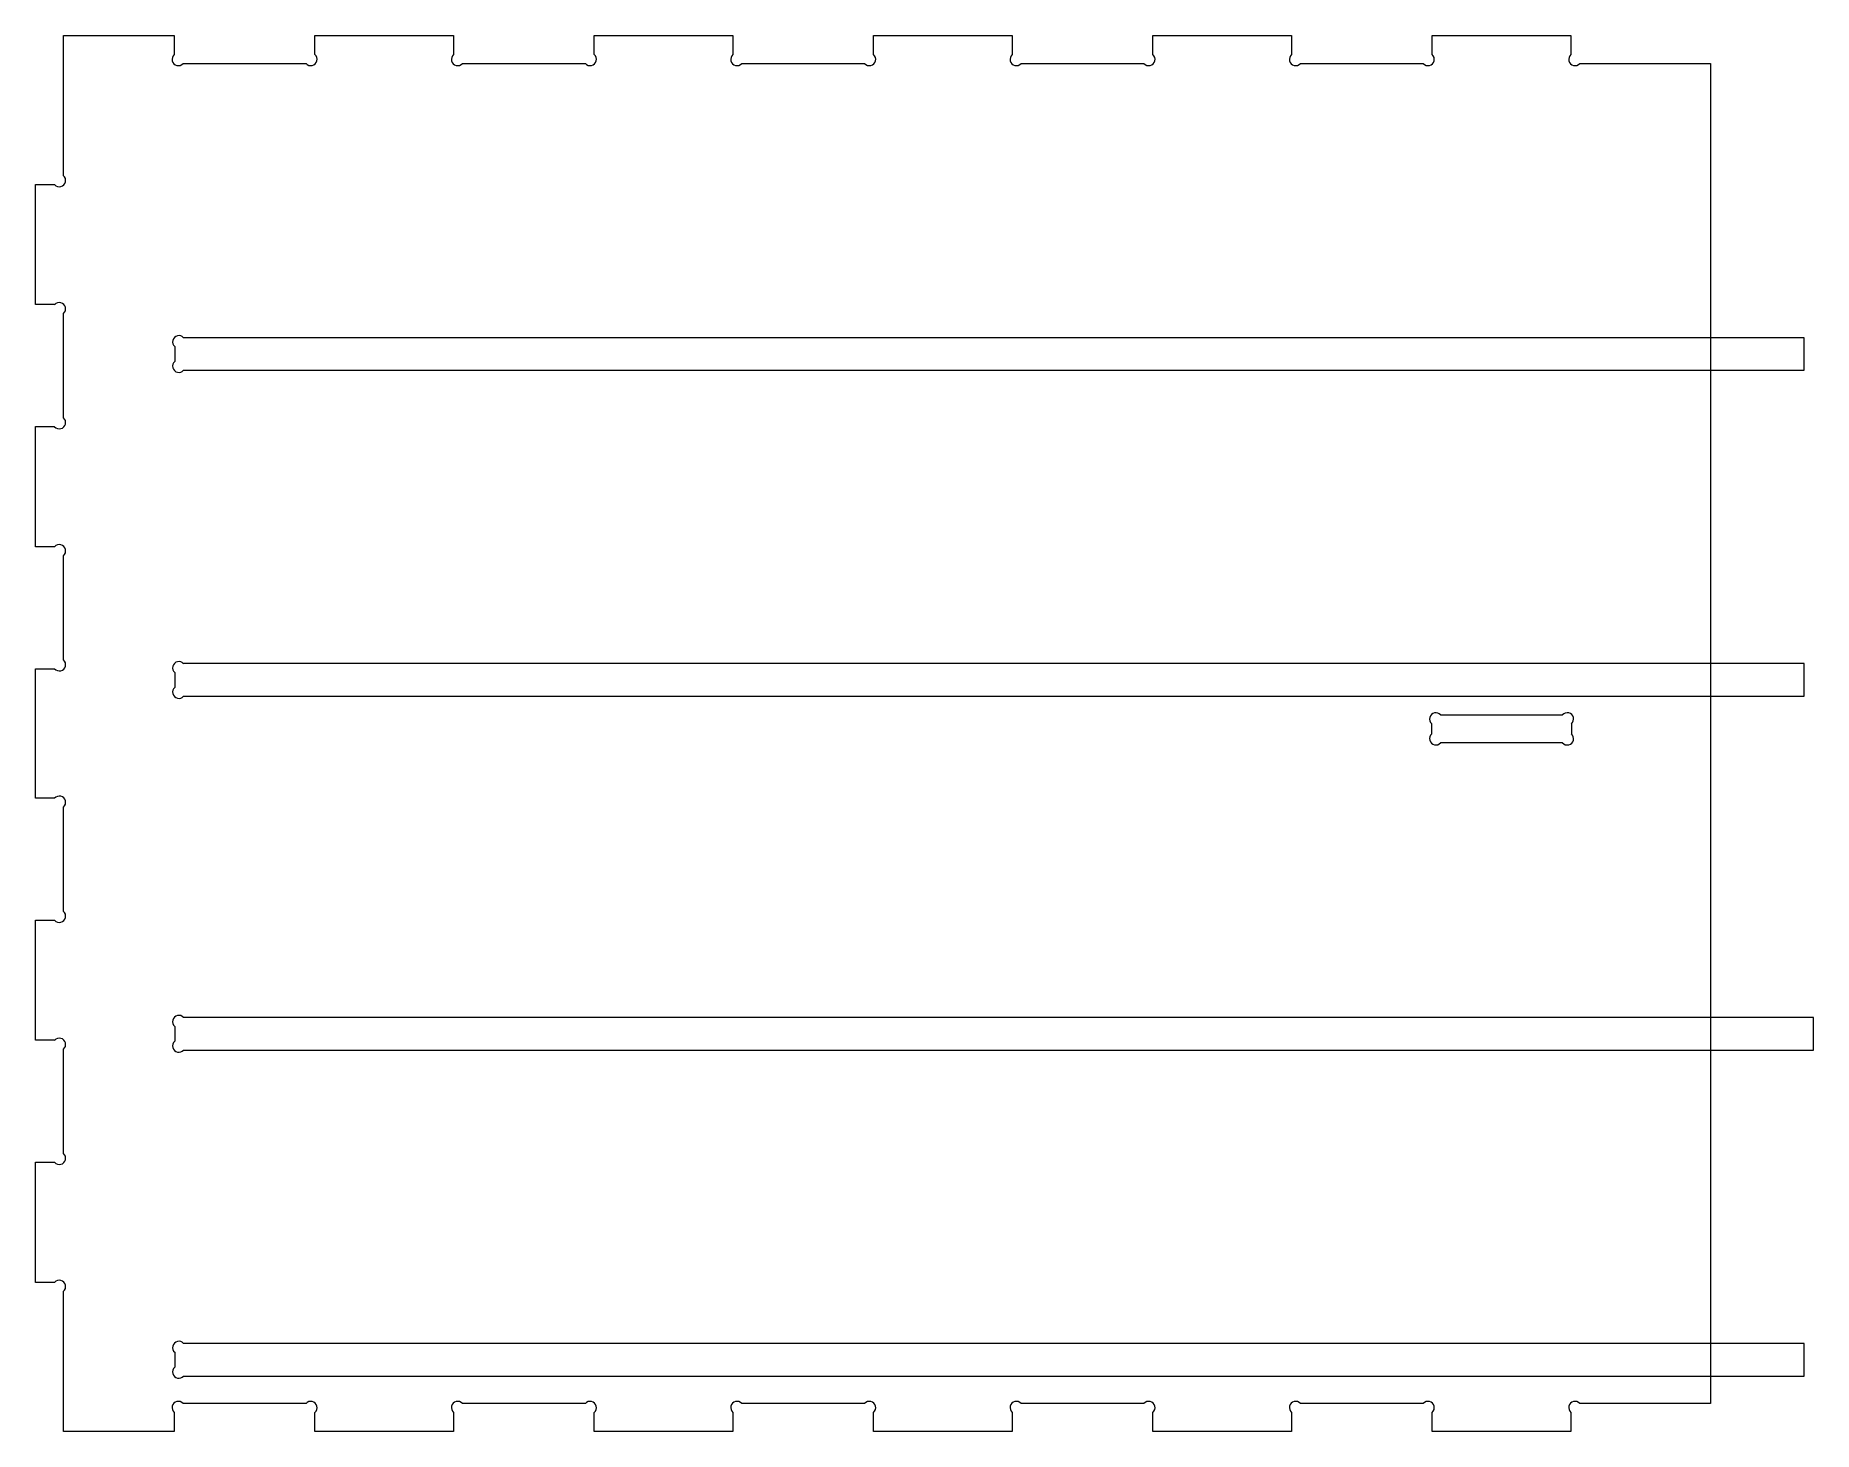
# Model space of a CAD drawing. Header units: inches. Extents: x 1108 to 1490, y 591 to 891.
import ezdxf

# ---------------------------------------------------------------- set-up
doc = ezdxf.new("R2010")
doc.units = ezdxf.units.IN
doc.header["$MEASUREMENT"] = 0
doc.layers.add('2D - Общий_Ном._пера__27', color=7, linetype='Continuous', lineweight=30)

msp = doc.modelspace()

# ---------------------------------------------------------------- linework, layer by layer
at = {"color": 4, "lineweight": 0}
for centre, start, end in [((1138.73, 885.93), 130.8991, 319.1012), ((1167.16, 885.93), 220.8988, 49.1009), ((1198.73, 885.93), 130.8991, 319.1009), ((1227.16, 885.93), 220.8991, 49.1008), ((1258.73, 885.93), 130.8991, 319.1009), ((1287.16, 885.93), 220.8991, 49.1009), ((1318.73, 885.93), 130.8991, 319.1009), ((1347.16, 885.93), 220.8991, 49.1009), ((1378.73, 885.93), 130.8988, 319.1009), ((1407.16, 885.93), 220.8991, 49.1012), ((1438.73, 885.93), 130.8988, 319.1012), ((1113.16, 859.93), 220.8991, 49.1009), ((1113.16, 832.36), 310.8991, 139.1009), ((1138.83, 825.26), 40.8988, 229.1012), ((1138.83, 820.03), 130.8988, 319.1012), ((1113.16, 807.93), 220.8991, 49.1009), ((1113.16, 780.36), 310.8989, 139.1012), ((1113.16, 755.93), 220.8991, 49.1011), ((1138.83, 755.26), 40.8988, 229.1012), ((1138.83, 750.03), 130.8988, 319.1012), ((1408.83, 744.26), 40.8991, 229.1009), ((1437.06, 744.26), 310.8991, 139.1009), ((1408.83, 740.03), 130.8991, 319.1009), ((1437.06, 740.03), 220.8991, 49.1009), ((1113.16, 726.36), 310.8989, 139.1009), ((1113.16, 701.93), 220.8988, 49.1011), ((1138.83, 679.26), 40.8988, 229.1012), ((1113.16, 674.36), 310.8989, 139.1012), ((1138.83, 674.03), 130.8988, 319.1012), ((1113.16, 649.93), 220.8991, 49.1011), ((1113.16, 622.36), 310.8989, 139.1012), ((1138.83, 609.26), 40.8991, 229.1009), ((1138.83, 604.03), 130.8991, 319.1015), ((1138.73, 596.36), 40.8991, 229.1009), ((1167.16, 596.36), 310.8991, 139.1009), ((1198.73, 596.36), 40.8991, 229.1008), ((1227.16, 596.36), 310.8991, 139.1009), ((1258.73, 596.36), 40.8991, 229.1009), ((1287.16, 596.36), 310.8991, 139.1009), ((1318.73, 596.36), 40.8991, 229.1009), ((1347.16, 596.36), 310.8991, 139.1009), ((1378.73, 596.36), 40.8991, 229.1012), ((1407.16, 596.36), 310.8988, 139.1009), ((1438.73, 596.36), 40.8988, 229.1012)]:
    msp.add_arc(centre, 1.35, start, end, dxfattribs=at)
at = {"layer": '2D - Общий_Ном._пера__27', "color": 4, "linetype": 'Continuous', "lineweight": 0, "flags": 128}
for points in [[(1114.04, 860.95), (1114.04, 891.05), (1137.84, 891.05), (1137.84, 886.95)], [(1168.04, 886.95), (1168.04, 891.05), (1197.84, 891.05), (1197.84, 886.95)], [(1228.04, 886.95), (1228.04, 891.05), (1257.84, 891.05), (1257.84, 886.95)], [(1288.04, 886.95), (1288.04, 891.05), (1317.84, 891.05), (1317.84, 886.95)], [(1348.04, 886.95), (1348.04, 891.05), (1377.84, 891.05), (1377.84, 886.95)], [(1408.04, 886.95), (1408.04, 891.05), (1437.84, 891.05), (1437.84, 886.95)], [(1139.75, 885.05), (1166.14, 885.05)], [(1199.75, 885.05), (1226.14, 885.05)], [(1259.75, 885.05), (1286.14, 885.05)], [(1319.75, 885.05), (1346.14, 885.05)], [(1379.75, 885.05), (1406.14, 885.05)], [(1439.75, 885.05), (1467.84, 885.05), (1467.84, 597.25), (1439.75, 597.25)], [(1112.14, 833.25), (1108.04, 833.25), (1108.04, 859.05), (1112.14, 859.05)], [(1114.04, 808.95), (1114.04, 831.34)], [(1137.94, 824.24), (1137.94, 821.05)], [(1112.14, 781.25), (1108.04, 781.25), (1108.04, 807.05), (1112.14, 807.05)], [(1114.04, 756.95), (1114.04, 779.34)], [(1112.14, 727.25), (1108.04, 727.25), (1108.04, 755.05), (1112.14, 755.05)], [(1137.94, 754.24), (1137.94, 751.05)], [(1409.85, 745.15), (1436.04, 745.15)], [(1407.94, 741.05), (1407.94, 743.24)], [(1437.94, 743.24), (1437.94, 741.05)], [(1436.04, 739.15), (1409.85, 739.15)], [(1114.04, 702.95), (1114.04, 725.34)], [(1112.14, 675.25), (1108.04, 675.25), (1108.04, 701.05), (1112.14, 701.05)], [(1137.94, 678.24), (1137.94, 675.05)], [(1114.04, 650.95), (1114.04, 673.34)], [(1112.14, 623.25), (1108.04, 623.25), (1108.04, 649.05), (1112.14, 649.05)], [(1137.84, 591.25), (1114.04, 591.25), (1114.04, 621.34)], [(1137.94, 608.24), (1137.94, 605.05)], [(1166.14, 597.25), (1139.75, 597.25)], [(1226.14, 597.25), (1199.75, 597.25)], [(1286.14, 597.25), (1259.75, 597.25)], [(1346.14, 597.25), (1319.75, 597.25)], [(1406.14, 597.25), (1379.75, 597.25)], [(1137.84, 595.34), (1137.84, 591.25)], [(1197.84, 595.34), (1197.84, 591.25), (1168.04, 591.25), (1168.04, 595.34)], [(1257.84, 595.34), (1257.84, 591.25), (1228.04, 591.25), (1228.04, 595.34)], [(1317.84, 595.34), (1317.84, 591.25), (1288.04, 591.25), (1288.04, 595.34)], [(1377.84, 595.34), (1377.84, 591.25), (1348.04, 591.25), (1348.04, 595.34)], [(1437.84, 595.34), (1437.84, 591.25), (1408.04, 591.25), (1408.04, 595.34)]]:
    msp.add_lwpolyline(points, dxfattribs=at)
at = {"layer": '2D - Общий_Ном._пера__27', "color": 2, "linetype": 'Continuous', "lineweight": 0, "flags": 128}
for points in [[(1139.85, 819.15), (1487.94, 819.15), (1487.94, 826.15), (1139.85, 826.15)], [(1139.85, 749.15), (1487.94, 749.15), (1487.94, 756.15), (1139.85, 756.15)], [(1139.85, 673.15), (1489.94, 673.15), (1489.94, 680.15), (1139.85, 680.15)], [(1139.85, 603.15), (1487.94, 603.15), (1487.94, 610.15), (1139.85, 610.15)]]:
    msp.add_lwpolyline(points, dxfattribs=at)

doc.saveas('drawing.dxf')
